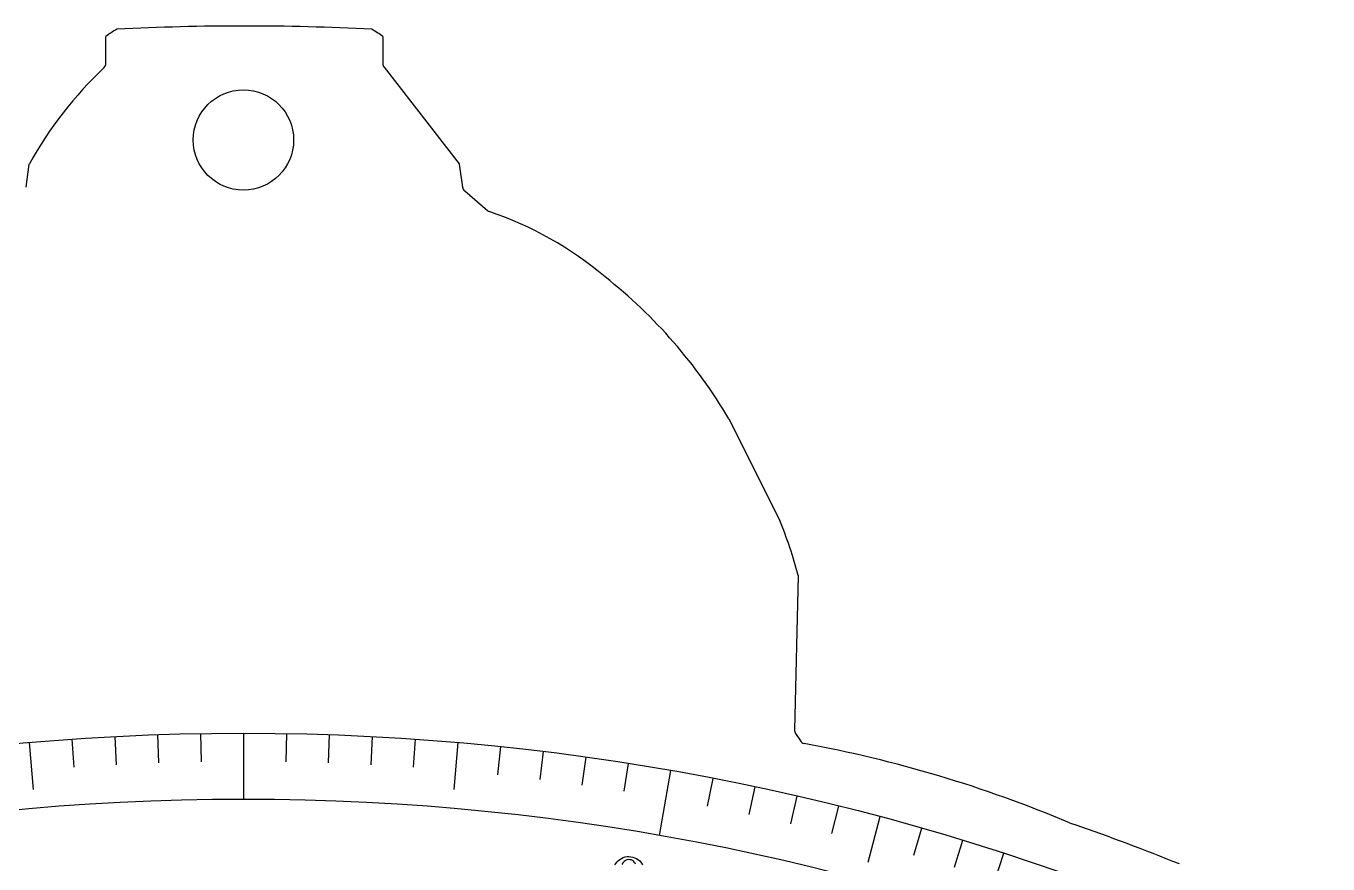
# Model space of a CAD drawing. Header units: millimetres. Extents: x -60 to 60, y -60 to 76.
# Drawn here: x -5.2 to 25.93, y 55.67 to 75.71 of the extents above; entities that cross this region are included whole.
import ezdxf

# ---------------------------------------------------------------- set-up
doc = ezdxf.new("R2010")
doc.units = ezdxf.units.MM
for name, color, linetype in [('CUT_INNER', 6, 'Continuous'), ('CUT_OUTER', 1, 'Continuous'), ('ENGRAVE', 7, 'Continuous'), ('ENGRAVE_FINE', 8, 'Continuous'), ('TEXT', 5, 'Continuous')]:
    doc.layers.add(name, color=color, linetype=linetype)

msp = doc.modelspace()

# ---------------------------------------------------------------- linework, layer by layer
at = {"layer": 'CUT_INNER'}
msp.add_circle((0, 72.989), 1.2, dxfattribs=at)
at = {"layer": 'CUT_OUTER'}
for points in [[(-3.2892, 74.8242), (-3.2892, 75.4607), (-3.289, 75.4643)], [(3.3304, 75.4643), (3.3306, 75.4607), (3.3306, 74.8193)], [(3.3622, 74.7272), (5.157, 72.4189), (5.1592, 72.4157), (5.16, 72.4119), (5.2384, 71.8621)], [(-5.1976, 71.8621), (-5.1192, 72.4119), (-5.1184, 72.4157)], [(5.2893, 71.7694), (5.839, 71.2982)], [(11.6066, 66.3164), (12.822, 63.885)], [(13.2599, 62.5734), (13.2599, 62.5702), (13.1741, 58.8755)], [(13.1993, 58.7888), (13.3151, 58.6151)], [(19.7493, 56.6563), (19.8664, 56.6156)]]:
    msp.add_lwpolyline(points, dxfattribs=at)
for centre, radius, start, end in [((-1.4021, 72.9258), 3.163, 120.93679, 126.62462), ((0.0204, 13.6785), 62.0353, 87.183236, 92.816776), ((1.4423, 72.9185), 3.1695, 53.43732, 59.12245), ((3.3036, 67.7311), 9.6372, 133.46817, 150.91561), ((-3.4392, 74.8242), 0.15, 318.80884, 360), ((3.4806, 74.8193), 0.15, 180, 217.86689), ((5.3869, 71.8833), 0.15, 188.12221, 229.39406), ((5.9366, 71.4121), 0.15, 229.39406, 246.37709), ((3.1986, 63.2865), 8.425, 49.71876, 71.46684), ((1.0432, 60.0992), 12.2572, 30.47964, 51.6658), ((3.82, 60.151), 9.7457, 14.39234, 22.52838), ((13.3241, 58.872), 0.15, 178.66927, 213.69007), ((13.4399, 58.6983), 0.15, 213.69007, 255.67762), ((7.8802, 28.5073), 30.549, 67.13719, 79.58502), ((0.1731, 0.4747), 59.4947, 68.087718, 70.670034)]:
    msp.add_arc(centre, radius, start, end, dxfattribs=at)
at = {"layer": 'ENGRAVE'}
for points in [[(-5.1248, 58.5762), (-5.0267, 57.4555)], [(0, 58.8), (0, 57.225)], [(5.1248, 58.5762), (5.0267, 57.4555)], [(10.2105, 57.9067), (9.937, 56.3556)], [(15.2186, 56.7964), (14.9274, 55.7098)]]:
    msp.add_lwpolyline(points, dxfattribs=at)
for radius in [58.8, 58.8, 57.225]:
    msp.add_circle((0, 0), radius, dxfattribs=at)
at = {"layer": 'ENGRAVE_FINE'}
for points in [[(-4.1017, 58.6568), (-4.0546, 57.9834)], [(-3.0774, 58.7194), (-3.042, 58.0453)], [(-2.0521, 58.7642), (-2.0285, 58.0896)], [(-1.0262, 58.791), (-1.0144, 58.1161)], [(1.0262, 58.791), (1.0144, 58.1161)], [(2.0521, 58.7642), (2.0285, 58.0896)], [(3.0774, 58.7194), (3.042, 58.0453)], [(4.1017, 58.6568), (4.0546, 57.9834)], [(6.1463, 58.4779), (6.0757, 57.8066)], [(7.1659, 58.3617), (7.0837, 57.6917)], [(8.1834, 58.2278), (8.0894, 57.5593)], [(9.1983, 58.0761), (9.0928, 57.4094)], [(11.2196, 57.7197), (11.0908, 57.0571)], [(12.2252, 57.5151), (12.0849, 56.8548)], [(13.2271, 57.293), (13.0753, 56.6353)], [(14.225, 57.0534), (14.0617, 56.3984)], [(16.2075, 56.5222), (16.0214, 55.8733)], [(17.1915, 56.2307), (16.9941, 55.5852)], [(18.1702, 55.9221), (17.9616, 55.2802)]]:
    msp.add_lwpolyline(points, dxfattribs=at)
at = {"layer": 'TEXT'}
for points in [[(8.8818, 55.6469), (8.9036, 55.6854), (8.9312, 55.7213), (8.9635, 55.7538), (8.9992, 55.782), (9.0383, 55.806), (9.0807, 55.8256), (9.1252, 55.84), (9.1704, 55.8481), (9.2162, 55.8498), (9.2626, 55.8452), (9.2626, 55.8452), (9.3091, 55.8351), (9.3527, 55.8208), (9.3936, 55.8023), (9.4315, 55.7795), (9.4658, 55.753), (9.4954, 55.7231), (9.5204, 55.6898), (9.5407, 55.6532)], [(9.3772, 55.6673), (9.3621, 55.6933), (9.344, 55.7173), (9.3228, 55.7382), (9.2984, 55.7546), (9.2707, 55.7667), (9.2397, 55.7743), (9.2397, 55.7743), (9.2024, 55.7761), (9.1665, 55.7688), (9.1322, 55.7525), (9.0992, 55.7271), (9.0701, 55.695), (9.0472, 55.6587)]]:
    msp.add_lwpolyline(points, dxfattribs=at)

doc.saveas('drawing.dxf')
